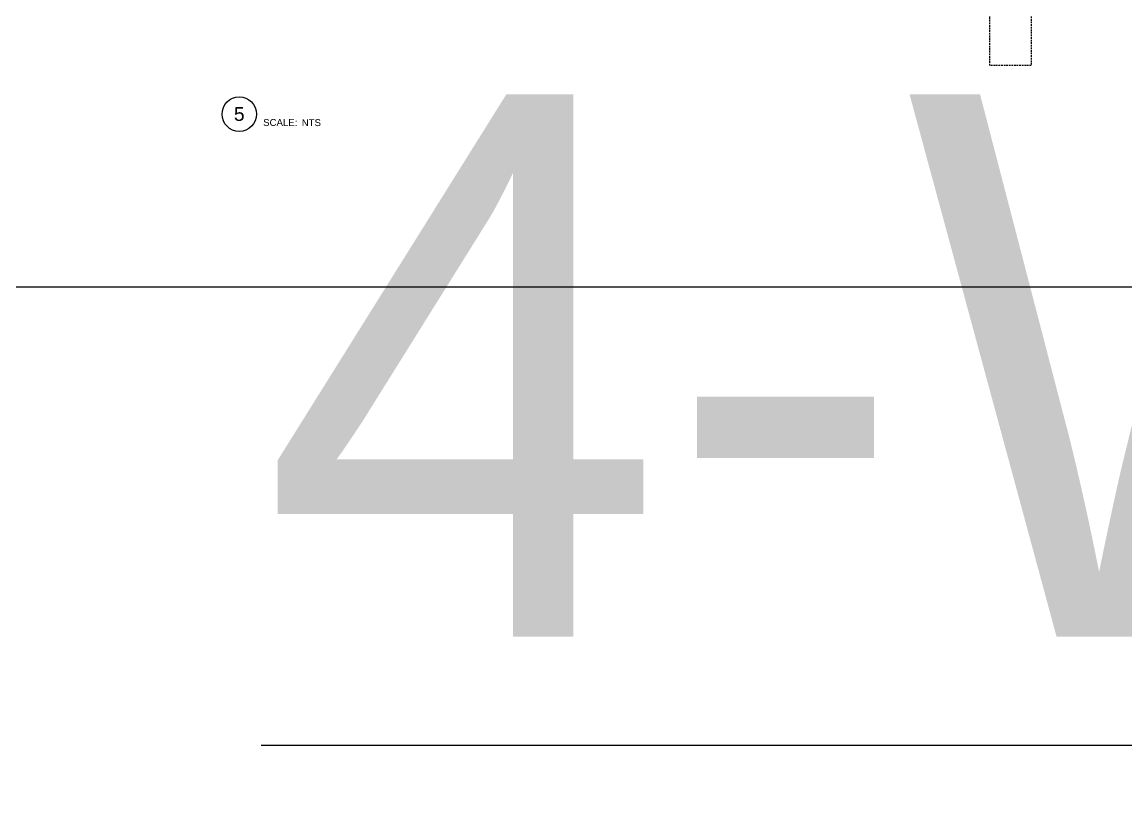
# Model space of a CAD drawing. Header units: feet. Extents: x -689 to 11593, y -511 to 1546.
# Drawn here: x 91.9 to 252.2, y 361.6 to 474.5 of the extents above; entities that cross this region are included whole.
import ezdxf
from ezdxf.enums import TextEntityAlignment as Align

# ---------------------------------------------------------------- set-up
doc = ezdxf.new("R2018")
doc.units = ezdxf.units.FT
doc.header["$MEASUREMENT"] = 0
doc.linetypes.add('HIDDEN', pattern=[0.375, 0.25, -0.125])
doc.layers.add('E-EQPM-ENCL', color=8, linetype='Continuous')
doc.layers.add('G-ANNO-TEXT', color=1, linetype='Continuous')
doc.layers.add('G-NPLT', color=67, linetype='Continuous', plot=False)
doc.styles.add('NEI-A', font='arial.ttf')
doc.styles.get("Standard").update_dxf_attribs({"font": 'arial.ttf'})

# ---------------------------------------------------------------- blocks, each defined once
blk = doc.blocks.new('DETAIL_TITLE')
blk.add_circle((0.592, -0.513), 0.25)
at = {"style": 'NEI-A', "flags": 8}
blk.add_attdef('#', text='', height=0.2, dxfattribs=at).set_placement((0.592, -0.511), align=Align.MIDDLE_CENTER)
at = {"lineweight": 30, "flags": 104}
blk.add_attdef('DETAIL_TITLE', text='', height=0.2, dxfattribs=at).set_placement((0.91, -0.525), align=Align.BOTTOM_LEFT)
at = {"style": 'NEI-A'}
for tag, p in [('SCALE:', (0.939, -0.738)), ('1"_=_', (1.547, -0.738))]:
    blk.add_attdef(tag, text='', height=0.1, dxfattribs=at).set_placement(p, align=Align.BOTTOM_LEFT)

msp = doc.modelspace()

# ---------------------------------------------------------------- linework, layer by layer
at = {"layer": 'E-EQPM-ENCL', "linetype": 'HIDDEN', "flags": 128}
msp.add_lwpolyline([(238.43562, 504.23856), (238.43562, 468.23856), (232.43562, 468.23856), (232.43562, 504.23856)], dxfattribs=at)
at = {"layer": 'G-NPLT'}
msp.add_lwpolyline([(0, 877.3502), (496, 877.3502), (496, 436.069), (0, 436.069)], close=True, dxfattribs=at)

# ---------------------------------------------------------------- block references
at = {"layer": 'G-ANNO-TEXT'}
ref = msp.add_blockref('DETAIL_TITLE', (117.55692, 466.30759), dxfattribs=dict(at, xscale=10, yscale=10, zscale=10))
ref.add_attrib('#', '5', dxfattribs={"layer": '0', "height": 2, "style": 'NEI-A'}).set_placement((123.47892, 461.19859), align=Align.MIDDLE_CENTER)
lines = msp.add_mtext('{\\L4-WAY MEDIUM VOLTAGE JUNCTION BOX (FRONT VIEW)}', dxfattribs={"layer": '0', "insert": (126.65588, 464.05621), "char_height": 78.7635871, "attachment_point": 1})
ref.add_attrib('DETAIL_TITLE', '', (126.65588, 464.05621)).embed_mtext(lines)
ref.add_attrib('SCALE:', 'SCALE:', dxfattribs={"layer": '0', "height": 1, "style": 'NEI-A'}).set_placement((126.94341, 460.46365), align=Align.TOP_LEFT)
ref.add_attrib('1"_=_', 'NTS', dxfattribs={"layer": '0', "height": 1, "style": 'NEI-A'}).set_placement((132.54066, 460.43921), align=Align.TOP_LEFT)

doc.saveas('drawing.dxf')
